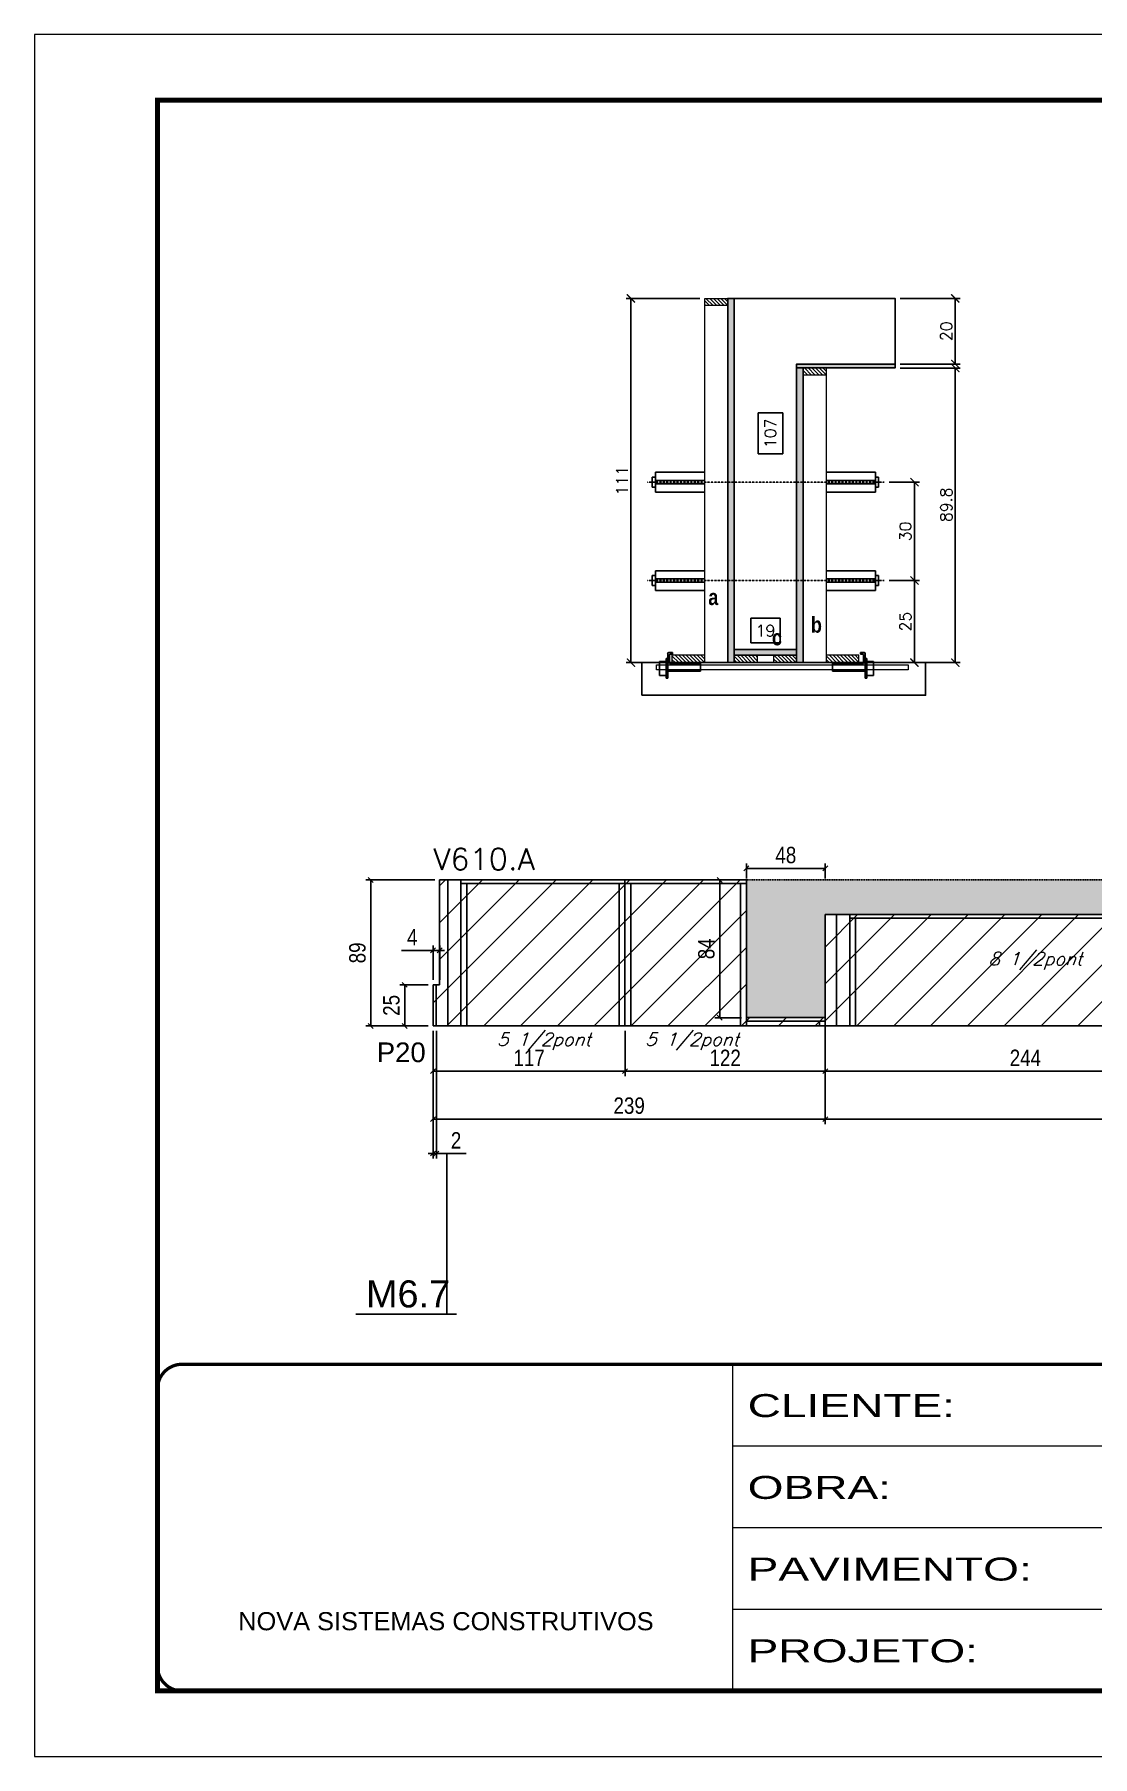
# Model space of a CAD drawing. Extents: x -20960 to -5926, y -2106 to 21915.
# Drawn here: x -10608 to -9964, y 16271 to 17321 of the extents above; entities that cross this region are included whole.
import ezdxf

# ---------------------------------------------------------------- set-up
doc = ezdxf.new("R2010")
doc.units = 0
for name, pattern in [('CONTINUO', [0]), ('DASHED', [0.75, 0.5, -0.25]), ('HIDDEN', [0.375, 0.25, -0.125])]:
    doc.linetypes.add(name, pattern=pattern)
for name, color, linetype in [('5', 5, 'Continuous'), ('barrote', 251, 'Continuous'), ('COTA', 241, 'Continuous'), ('Cota Seção (2x)', 4, 'Continuous'), ('detalhes', 4, 'Continuous'), ('NOMENCLATURA', 7, 'Continuous'), ('Painéis', 200, 'Continuous'), ('presilha', 1, 'Continuous'), ('Reaproveitamento', 251, 'Continuous'), ('SARR_2.2x7', 40, 'Continuous'), ('SARR_3.5x7', 81, 'Continuous'), ('TENSOR', 3, 'Continuous'), ('texto', 7, 'Continuous')]:
    doc.layers.add(name, color=color, linetype=linetype)
for name, color, linetype, lineweight in [('CONCRETO', 251, 'Continuous', 25), ('Folhas', 255, 'Continuous', 9), ('Hachura', 251, 'Continuous', 9), ('Madeira', 126, 'Continuous', 18), ('SARRAFO DE PRESSAO', 251, 'DASHED', 9), ('SCO-___-LAJ', 2, 'Continuous', 0), ('Texto Seção', 7, 'Continuous', 15)]:
    doc.layers.add(name, color=color, linetype=linetype, lineweight=lineweight)
doc.styles.add('ARIAL', font='arial.ttf')
doc.styles.add('COTA TECNICA', font='techl___.ttf', dxfattribs={"height": 10})
doc.styles.add('REGUA-120', font='ROMANS.shx', dxfattribs={"height": 15})
doc.styles.add('Romans', font='romans.shx')
doc.styles.get("Standard").update_dxf_attribs({"font": 'arial.ttf'})
doc.styles.add('TECNICA', font='techb___.ttf', dxfattribs={"height": 10})
doc.styles.add('Tecnologia', font='')
doc.styles.get('Tecnologia').set_extended_font_data('Forgotten Futurist')
doc.dimstyles.new('Cota Seção (2x)', dxfattribs={"dimtxt": 7, "dimasz": 5, "dimexe": 3, "dimexo": 3, "dimgap": 2, "dimtad": 3, "dimdec": 1, "dimlfac": 0.5, "dimzin": 12, "dimdsep": 46, "dimtxsty": 'Romans', "dimblk": 'ARCHTICK', "dimcen": 0, "dimclrd": 4, "dimclre": 4, "dimclrt": 1, "dimadec": 1, "dimazin": 3, "dimtfac": 1, "dimtdec": 1, "dimtmove": 0, "dimatfit": 3, "dimldrblk": 'OBLIQUE', "dimfxl": 1, "dimtolj": 1, "dimtzin": 12, "dimarcsym": 0})
doc.dimstyles.new('Cota Seção interna', dxfattribs={"dimtxt": 7, "dimasz": 6, "dimexe": 0.18, "dimexo": 2, "dimgap": -4, "dimtad": 3, "dimdec": 1, "dimlfac": 0.5, "dimzin": 12, "dimdsep": 46, "dimtxsty": 'Romans', "dimblk": 'ARCHTICK', "dimcen": 0.09, "dimse1": 1, "dimse2": 1, "dimsd1": 1, "dimsd2": 1, "dimclrd": 180, "dimclre": 5, "dimclrt": 1, "dimadec": 0, "dimazin": 3, "dimtfac": 1, "dimtdec": 1, "dimtofl": 0, "dimtmove": 0, "dimatfit": 3, "dimldrblk": 'ARCHTICK', "dimfxl": 1, "dimtolj": 1, "dimtzin": 0, "dimarcsym": 0})
doc.dimstyles.new('PAINEL', dxfattribs={"dimtxt": 10, "dimasz": 3, "dimexe": 3, "dimexo": 3, "dimgap": 3, "dimtad": 1, "dimdec": 1, "dimzin": 12, "dimdsep": 46, "dimtxsty": 'COTA TECNICA', "dimblk1": 'OBLIQUE', "dimblk2": 'OBLIQUE', "dimsah": 1, "dimcen": 0.9, "dimclrd": 4, "dimclre": 4, "dimclrt": 240, "dimadec": 1, "dimazin": 3, "dimtfac": 1, "dimtdec": 1, "dimtmove": 0, "dimatfit": 3, "dimfxl": 1, "dimtolj": 1, "dimtzin": 12, "dimarcsym": 0})

# ---------------------------------------------------------------- blocks, each defined once
blk = doc.blocks.new('9999999999')
at = {"color": 30, "linetype": 'CONTINUO'}
for p, q in [((98564.6, 34230.2), (98564.6, 34429.4)), ((98564.6, 34379.6), (99584, 34379.6)), ((98564.6, 34329.8), (99488, 34329.8)), ((98564.6, 34280), (99488, 34280))]:
    blk.add_line(p, q, dxfattribs=at)
at = {"color": 30, "linetype": 'CONTINUO', "const_width": 2}
blk.add_lwpolyline([(99584, 34230.2), (99584, 34414.4, 0.414214), (99569, 34429.4), (98229, 34429.4, 0.414214), (98214, 34414.4), (98214, 34245.2, 0.414214), (98229, 34230.2), (99584, 34230.2)], format="xyb", dxfattribs=at)
at = {"layer": 'Folhas'}
blk.add_lwpolyline([(98139, 34190.2), (99624, 34190.2), (99624, 35240.2), (98139, 35240.2)], close=True, dxfattribs=at)
at = {"layer": 'Folhas', "color": 30, "const_width": 3}
blk.add_lwpolyline([(98214, 34230.2), (99584, 34230.2), (99584, 35200.2), (98214, 35200.2)], close=True, dxfattribs=at)
at = {"color": 7, "linetype": 'Continuous', "ltscale": 5, "style": 'ARIAL'}
blk.add_text('NOVA SISTEMAS CONSTRUTIVOS', height=11.059, dxfattribs=at).set_placement((98263.2, 34267.2))
at = {"layer": 'Folhas', "color": 7, "style": 'Tecnologia', "width": 1.5}
for s, p in [('CLIENTE:', (98573.7, 34397.2)), ('OBRA:', (98573.7, 34347.3)), ('PAVIMENTO:', (98573.7, 34297.5)), ('PROJETO:', (98573.7, 34247.7))]:
    blk.add_text(s, height=14, dxfattribs=at).set_placement(p)
blk = doc.blocks.new('_ArchTick')
at = {"color": 0, "linetype": 'ByBlock', "const_width": 0.15}
blk.add_lwpolyline([(-0.5, -0.5), (0.5, 0.5)], dxfattribs=at)
blk = doc.blocks.new('*D442')
at = {"layer": 'COTA', "color": 4, "lineweight": -2, "transparency": 16777216}
for p, q in [((-10080.9, 17117.7), (-10044.2, 17117.7)), ((-10047.2, 16938.1), (-10047.2, 17117.7)), ((-10098.5, 16938.1), (-10044.2, 16938.1))]:
    blk.add_line(p, q, dxfattribs=at)
at = {"layer": 'Defpoints', "color": 0, "transparency": 16777216}
for p in [(-10083.9, 17117.7), (-10047.2, 17117.7), (-10101.5, 16938.1)]:
    blk.add_point(p, dxfattribs=at)
at = {"layer": 'COTA', "color": 4, "lineweight": -2, "transparency": 16777216, "xscale": 5, "yscale": 5, "zscale": 5}
for p, rotation in [((-10047.2, 17117.7), 90), ((-10047.2, 16938.1), 270)]:
    blk.add_blockref('_ArchTick', p, dxfattribs=dict(at, rotation=rotation))
at = {"layer": 'COTA', "color": 1, "transparency": 16777216, "insert": (-10052.7, 17034.3), "char_height": 7, "attachment_point": 5, "rotation": 90, "style": 'Romans'}
blk.add_mtext('\\A1;89.8', dxfattribs=at)
blk = doc.blocks.new('_Oblique')
at = {"color": 0, "linetype": 'ByBlock', "lineweight": -2}
blk.add_line((-0.5, -0.5), (0.5, 0.5), dxfattribs=at)
blk = doc.blocks.new('*D443')
at = {"layer": 'COTA', "color": 4, "lineweight": -2, "transparency": 16777216}
for p, q in [((-10080.9, 17160.1), (-10044.2, 17160.1)), ((-10047.2, 17120.1), (-10047.2, 17160.1)), ((-10080.9, 17120.1), (-10044.2, 17120.1))]:
    blk.add_line(p, q, dxfattribs=at)
at = {"layer": 'Defpoints', "color": 0, "transparency": 16777216}
for p in [(-10083.9, 17160.1), (-10047.2, 17160.1), (-10083.9, 17120.1)]:
    blk.add_point(p, dxfattribs=at)
at = {"layer": 'COTA', "color": 4, "lineweight": -2, "transparency": 16777216, "xscale": 5, "yscale": 5, "zscale": 5}
for p, rotation in [((-10047.2, 17160.1), 90), ((-10047.2, 17120.1), 270)]:
    blk.add_blockref('_ArchTick', p, dxfattribs=dict(at, rotation=rotation))
at = {"layer": 'COTA', "color": 1, "transparency": 16777216, "insert": (-10052.7, 17140.1), "char_height": 7, "attachment_point": 5, "rotation": 90, "style": 'Romans'}
blk.add_mtext('\\A1;20', dxfattribs=at)
blk = doc.blocks.new('*D444')
at = {"layer": 'Cota Seção (2x)', "color": 180, "lineweight": -2, "transparency": 16777216}
for p, q in [((-10152.4, 17090.4), (-10167.4, 17090.4)), ((-10167.4, 17090.4), (-10167.4, 17065.4)), ((-10152.4, 17065.4), (-10152.4, 17090.4)), ((-10167.4, 17065.4), (-10152.4, 17065.4))]:
    blk.add_line(p, q, dxfattribs=at)
at = {"layer": 'Defpoints', "color": 0, "transparency": 16777216}
for p in [(-10148.4, 17160.1), (-10143.9, 17160.1), (-10143.9, 16946.1)]:
    blk.add_point(p, dxfattribs=at)
at = {"layer": 'Cota Seção (2x)', "color": 1, "transparency": 16777216, "insert": (-10159.9, 17077.9), "char_height": 7, "attachment_point": 5, "rotation": 90, "style": 'Romans'}
blk.add_mtext('\\A1;107', dxfattribs=at)
blk = doc.blocks.new('PRESILHA METÁLICA 1')
at = {"layer": 'presilha'}
for p, q in [((7.5, 10.6), (7.5, 19.9)), ((12, 21), (8.6, 21)), ((9, 11.6), (9, 18.9)), ((12, 19.5), (9.6, 19.5)), ((12, 21), (12, 19.5)), ((0, 13), (6, 13)), ((0, 13), (0, 0)), ((6, 0), (0, 0)), ((6, 15.5), (7.5, 15.5)), ((6, -2.5), (6, 15.5)), ((6, 13), (6, 0)), ((7.5, 15.5), (7.5, -2.5)), ((37.5, 4.1), (7.5, 4.1)), ((37.5, 11), (9.6, 11)), ((37.5, 11), (37.5, 4.1)), ((7.5, -2.5), (6, -2.5))]:
    blk.add_line(p, q, dxfattribs=at)
for centre, radius, start, end in [((8.6, 19.9), 1.14, 90, 180), ((9.6, 18.9), 0.57, 90, 180), ((9.6, 11.6), 0.57, 180, 270)]:
    blk.add_arc(centre, radius, start, end, dxfattribs=at)
blk = doc.blocks.new('*D445')
at = {"layer": 'Cota Seção (2x)', "color": 180, "lineweight": -2, "transparency": 16777216}
for p, q in [((-10153.9, 16965.1), (-10171.9, 16965.1)), ((-10171.9, 16965.1), (-10171.9, 16950.1)), ((-10153.9, 16950.1), (-10153.9, 16965.1)), ((-10171.9, 16950.1), (-10153.9, 16950.1))]:
    blk.add_line(p, q, dxfattribs=at)
at = {"layer": 'Defpoints', "color": 0, "transparency": 16777216}
for p in [(-10181.9, 16938.1), (-10143.9, 16946.1), (-10143.9, 16938.1)]:
    blk.add_point(p, dxfattribs=at)
at = {"layer": 'Cota Seção (2x)', "color": 1, "transparency": 16777216, "insert": (-10162.9, 16957.6), "char_height": 7, "attachment_point": 5, "style": 'Romans'}
blk.add_mtext('\\A1;19', dxfattribs=at)
blk = doc.blocks.new('*D512')
at = {"layer": 'COTA', "color": 4, "lineweight": -2, "transparency": 16777216}
for p, q in [((-10202.9, 17160.1), (-10247.9, 17160.1)), ((-10244.9, 17160.1), (-10244.9, 16938.1)), ((-10202.9, 16938.1), (-10247.9, 16938.1))]:
    blk.add_line(p, q, dxfattribs=at)
at = {"layer": 'Defpoints', "color": 0, "transparency": 16777216}
for p in [(-10199.9, 17160.1), (-10244.9, 16938.1), (-10199.9, 16938.1)]:
    blk.add_point(p, dxfattribs=at)
at = {"layer": 'COTA', "color": 4, "lineweight": -2, "transparency": 16777216, "xscale": 5, "yscale": 5, "zscale": 5}
for p, rotation in [((-10244.9, 17160.1), 90), ((-10244.9, 16938.1), 270)]:
    blk.add_blockref('_ArchTick', p, dxfattribs=dict(at, rotation=rotation))
at = {"layer": 'COTA', "color": 1, "transparency": 16777216, "insert": (-10250.4, 17049.1), "char_height": 7, "attachment_point": 5, "rotation": 90, "style": 'Romans'}
blk.add_mtext('\\A1;111', dxfattribs=at)
blk = doc.blocks.new('*D513')
at = {"layer": 'COTA', "color": 4, "lineweight": -2, "transparency": 16777216}
for p, q in [((-10087.6, 16988.1), (-10069.1, 16988.1)), ((-10072.1, 16988.1), (-10072.1, 16938.1)), ((-10087.6, 16938.1), (-10069.1, 16938.1))]:
    blk.add_line(p, q, dxfattribs=at)
at = {"layer": 'Defpoints', "color": 0, "transparency": 16777216}
for p in [(-10090.6, 16988.1), (-10090.6, 16938.1), (-10072.1, 16938.1)]:
    blk.add_point(p, dxfattribs=at)
at = {"layer": 'COTA', "color": 4, "lineweight": -2, "transparency": 16777216, "xscale": 5, "yscale": 5, "zscale": 5}
for p, rotation in [((-10072.1, 16988.1), 90), ((-10072.1, 16938.1), 270)]:
    blk.add_blockref('_ArchTick', p, dxfattribs=dict(at, rotation=rotation))
at = {"layer": 'COTA', "color": 1, "transparency": 16777216, "insert": (-10077.6, 16963.1), "char_height": 7, "attachment_point": 5, "rotation": 90, "style": 'Romans'}
blk.add_mtext('\\A1;25', dxfattribs=at)
blk = doc.blocks.new('*D514')
at = {"layer": 'COTA', "color": 4, "lineweight": -2, "transparency": 16777216}
for p, q in [((-10087.6, 17048.1), (-10069.1, 17048.1)), ((-10072.1, 17048.1), (-10072.1, 16988.1)), ((-10087.6, 16988.1), (-10069.1, 16988.1))]:
    blk.add_line(p, q, dxfattribs=at)
at = {"layer": 'Defpoints', "color": 0, "transparency": 16777216}
for p in [(-10090.6, 17048.1), (-10090.6, 16988.1), (-10072.1, 16988.1)]:
    blk.add_point(p, dxfattribs=at)
at = {"layer": 'COTA', "color": 4, "lineweight": -2, "transparency": 16777216, "xscale": 5, "yscale": 5, "zscale": 5}
for p, rotation in [((-10072.1, 17048.1), 90), ((-10072.1, 16988.1), 270)]:
    blk.add_blockref('_ArchTick', p, dxfattribs=dict(at, rotation=rotation))
at = {"layer": 'COTA', "color": 1, "transparency": 16777216, "insert": (-10077.6, 17018.1), "char_height": 7, "attachment_point": 5, "rotation": 90, "style": 'Romans'}
blk.add_mtext('\\A1;30', dxfattribs=at)
blk = doc.blocks.new('*D448')
at = {"layer": 'COTA', "color": 4, "linetype": 'ByBlock', "lineweight": -2, "transparency": 16777216}
for p, q in [((-10126.5, 16716.3), (-10126.5, 16686)), ((-9882.5, 16716.3), (-9882.5, 16686)), ((-10126.5, 16689), (-9882.5, 16689))]:
    blk.add_line(p, q, dxfattribs=at)
at = {"layer": 'Defpoints', "color": 0, "linetype": 'ByBlock', "transparency": 16777216}
for p in [(-10126.5, 16719.3), (-9882.5, 16719.3), (-9882.5, 16689)]:
    blk.add_point(p, dxfattribs=at)
at = {"layer": 'COTA', "color": 4, "linetype": 'ByBlock', "lineweight": -2, "transparency": 16777216, "xscale": 3, "yscale": 3, "zscale": 3, "rotation": 180}
blk.add_blockref('_Oblique', (-10126.5, 16689), dxfattribs=at)
at = {"layer": 'COTA', "color": 4, "linetype": 'ByBlock', "lineweight": -2, "transparency": 16777216, "xscale": 3, "yscale": 3, "zscale": 3}
blk.add_blockref('_Oblique', (-9882.5, 16689), dxfattribs=at)
at = {"layer": 'COTA', "color": 240, "linetype": 'ByBlock', "transparency": 16777216, "insert": (-10004.5, 16697.1), "char_height": 10, "attachment_point": 5, "style": 'COTA TECNICA'}
blk.add_mtext('\\A1;244', dxfattribs=at)
blk = doc.blocks.new('*D450')
at = {"layer": 'COTA', "color": 4, "linetype": 'ByBlock', "lineweight": -2, "transparency": 16777216}
for p, q in [((-10126.5, 16716.3), (-10126.5, 16656.7)), ((-9410, 16716.3), (-9410, 16656.7)), ((-10126.5, 16659.7), (-9410, 16659.7))]:
    blk.add_line(p, q, dxfattribs=at)
at = {"layer": 'Defpoints', "color": 0, "linetype": 'ByBlock', "transparency": 16777216}
for p in [(-10126.5, 16719.3), (-9410, 16719.3), (-9410, 16659.7)]:
    blk.add_point(p, dxfattribs=at)
at = {"layer": 'COTA', "color": 4, "linetype": 'ByBlock', "lineweight": -2, "transparency": 16777216, "xscale": 3, "yscale": 3, "zscale": 3, "rotation": 180}
blk.add_blockref('_Oblique', (-10126.5, 16659.7), dxfattribs=at)
at = {"layer": 'COTA', "color": 4, "linetype": 'ByBlock', "lineweight": -2, "transparency": 16777216, "xscale": 3, "yscale": 3, "zscale": 3}
blk.add_blockref('_Oblique', (-9410, 16659.7), dxfattribs=at)
at = {"layer": 'COTA', "color": 240, "linetype": 'ByBlock', "transparency": 16777216, "insert": (-9768.3, 16667.8), "char_height": 10, "attachment_point": 5, "style": 'COTA TECNICA'}
blk.add_mtext('\\A1;716.5', dxfattribs=at)
blk = doc.blocks.new('*D521')
at = {"layer": 'COTA', "color": 4, "linetype": 'ByBlock', "lineweight": -2, "transparency": 16777216}
for p, q in [((-10365.5, 16713.6), (-10365.5, 16686)), ((-10248.5, 16713.6), (-10248.5, 16686)), ((-10365.5, 16689), (-10248.5, 16689))]:
    blk.add_line(p, q, dxfattribs=at)
at = {"layer": 'Defpoints', "color": 0, "linetype": 'ByBlock', "transparency": 16777216}
for p in [(-10365.5, 16716.6), (-10248.5, 16716.6), (-10248.5, 16689)]:
    blk.add_point(p, dxfattribs=at)
at = {"layer": 'COTA', "color": 4, "linetype": 'ByBlock', "lineweight": -2, "transparency": 16777216, "xscale": 3, "yscale": 3, "zscale": 3, "rotation": 180}
blk.add_blockref('_Oblique', (-10365.5, 16689), dxfattribs=at)
at = {"layer": 'COTA', "color": 4, "linetype": 'ByBlock', "lineweight": -2, "transparency": 16777216, "xscale": 3, "yscale": 3, "zscale": 3}
blk.add_blockref('_Oblique', (-10248.5, 16689), dxfattribs=at)
at = {"layer": 'COTA', "color": 240, "linetype": 'ByBlock', "transparency": 16777216, "insert": (-10307, 16697.1), "char_height": 10, "attachment_point": 5, "style": 'COTA TECNICA'}
blk.add_mtext('\\A1;117', dxfattribs=at)
blk = doc.blocks.new('*D522')
at = {"layer": 'COTA', "color": 4, "lineweight": -2, "ltscale": 25, "transparency": 16777216}
for p, q in [((-10364.5, 16805.6), (-10406.5, 16805.6)), ((-10403.5, 16805.6), (-10403.5, 16716.6)), ((-10368.5, 16716.6), (-10406.5, 16716.6))]:
    blk.add_line(p, q, dxfattribs=at)
at = {"layer": 'Defpoints', "color": 0, "ltscale": 25, "transparency": 16777216}
for p in [(-10361.5, 16805.6), (-10403.5, 16716.6), (-10365.5, 16716.6)]:
    blk.add_point(p, dxfattribs=at)
at = {"layer": 'COTA', "color": 4, "lineweight": -2, "ltscale": 25, "transparency": 16777216, "xscale": 3, "yscale": 3, "zscale": 3}
for p, rotation in [((-10403.5, 16805.6), 90), ((-10403.5, 16716.6), 270)]:
    blk.add_blockref('_Oblique', p, dxfattribs=dict(at, rotation=rotation))
at = {"layer": 'COTA', "color": 240, "ltscale": 25, "transparency": 16777216, "insert": (-10411.6, 16761.1), "char_height": 10, "attachment_point": 5, "rotation": 90, "style": 'COTA TECNICA'}
blk.add_mtext('\\A1;89', dxfattribs=at)
blk = doc.blocks.new('*D523')
at = {"layer": 'COTA', "color": 4, "lineweight": -2, "ltscale": 25, "transparency": 16777216}
for p, q in [((-10248.5, 16713.6), (-10248.5, 16686)), ((-10126.5, 16713.6), (-10126.5, 16686)), ((-10248.5, 16689), (-10126.5, 16689))]:
    blk.add_line(p, q, dxfattribs=at)
at = {"layer": 'Defpoints', "color": 0, "ltscale": 25, "transparency": 16777216}
for p in [(-10248.5, 16716.6), (-10126.5, 16716.6), (-10126.5, 16689)]:
    blk.add_point(p, dxfattribs=at)
at = {"layer": 'COTA', "color": 4, "lineweight": -2, "ltscale": 25, "transparency": 16777216, "xscale": 3, "yscale": 3, "zscale": 3, "rotation": 180}
blk.add_blockref('_Oblique', (-10248.5, 16689), dxfattribs=at)
at = {"layer": 'COTA', "color": 4, "lineweight": -2, "ltscale": 25, "transparency": 16777216, "xscale": 3, "yscale": 3, "zscale": 3}
blk.add_blockref('_Oblique', (-10126.5, 16689), dxfattribs=at)
at = {"layer": 'COTA', "color": 240, "ltscale": 25, "transparency": 16777216, "insert": (-10187.5, 16697.1), "char_height": 10, "attachment_point": 5, "style": 'COTA TECNICA'}
blk.add_mtext('\\A1;122', dxfattribs=at)
blk = doc.blocks.new('*D452')
at = {"layer": 'COTA', "color": 4, "lineweight": -2, "ltscale": 25, "transparency": 16777216}
for p, q in [((-10365.5, 16713.6), (-10365.5, 16656.7)), ((-10126.5, 16713.6), (-10126.5, 16656.7)), ((-10365.5, 16659.7), (-10126.5, 16659.7))]:
    blk.add_line(p, q, dxfattribs=at)
at = {"layer": 'Defpoints', "color": 0, "ltscale": 25, "transparency": 16777216}
for p in [(-10365.5, 16716.6), (-10126.5, 16716.6), (-10126.5, 16659.7)]:
    blk.add_point(p, dxfattribs=at)
at = {"layer": 'COTA', "color": 4, "lineweight": -2, "ltscale": 25, "transparency": 16777216, "xscale": 3, "yscale": 3, "zscale": 3, "rotation": 180}
blk.add_blockref('_Oblique', (-10365.5, 16659.7), dxfattribs=at)
at = {"layer": 'COTA', "color": 4, "lineweight": -2, "ltscale": 25, "transparency": 16777216, "xscale": 3, "yscale": 3, "zscale": 3}
blk.add_blockref('_Oblique', (-10126.5, 16659.7), dxfattribs=at)
at = {"layer": 'COTA', "color": 240, "ltscale": 25, "transparency": 16777216, "insert": (-10246, 16667.9), "char_height": 10, "attachment_point": 5, "style": 'COTA TECNICA'}
blk.add_mtext('\\A1;239', dxfattribs=at)
blk = doc.blocks.new('*D524')
at = {"layer": 'COTA', "color": 4, "lineweight": -2, "ltscale": 25, "transparency": 16777216}
for p, q in [((-10368.5, 16741.6), (-10385.8, 16741.6)), ((-10382.8, 16716.6), (-10382.8, 16741.6)), ((-10368.5, 16716.6), (-10385.8, 16716.6))]:
    blk.add_line(p, q, dxfattribs=at)
at = {"layer": 'Defpoints', "color": 0, "ltscale": 25, "transparency": 16777216}
for p in [(-10382.8, 16741.6), (-10365.5, 16741.6), (-10365.5, 16716.6)]:
    blk.add_point(p, dxfattribs=at)
at = {"layer": 'COTA', "color": 4, "lineweight": -2, "ltscale": 25, "transparency": 16777216, "xscale": 3, "yscale": 3, "zscale": 3}
for p, rotation in [((-10382.8, 16741.6), 90), ((-10382.8, 16716.6), 270)]:
    blk.add_blockref('_Oblique', p, dxfattribs=dict(at, rotation=rotation))
at = {"layer": 'COTA', "color": 240, "ltscale": 25, "transparency": 16777216, "insert": (-10390.9, 16729.1), "char_height": 10, "attachment_point": 5, "rotation": 90, "style": 'COTA TECNICA'}
blk.add_mtext('\\A1;25', dxfattribs=at)
blk = doc.blocks.new('*D525')
at = {"layer": 'COTA', "color": 4, "lineweight": -2, "ltscale": 25, "transparency": 16777216}
for p, q in [((-10365.5, 16762.6), (-10384.8, 16762.6)), ((-10365.5, 16744.6), (-10365.5, 16765.6)), ((-10361.5, 16762.6), (-10365.5, 16762.6)), ((-10361.5, 16744.6), (-10361.5, 16765.6)), ((-10361.5, 16762.6), (-10358.5, 16762.6))]:
    blk.add_line(p, q, dxfattribs=at)
at = {"layer": 'Defpoints', "color": 0, "ltscale": 25, "transparency": 16777216}
for p in [(-10365.5, 16762.6), (-10365.5, 16741.6), (-10361.5, 16741.6)]:
    blk.add_point(p, dxfattribs=at)
at = {"layer": 'COTA', "color": 4, "lineweight": -2, "ltscale": 25, "transparency": 16777216, "xscale": 3, "yscale": 3, "zscale": 3}
blk.add_blockref('_Oblique', (-10365.5, 16762.6), dxfattribs=at)
at = {"layer": 'COTA', "color": 4, "lineweight": -2, "ltscale": 25, "transparency": 16777216, "xscale": 3, "yscale": 3, "zscale": 3, "rotation": 180}
blk.add_blockref('_Oblique', (-10361.5, 16762.6), dxfattribs=at)
at = {"layer": 'COTA', "color": 240, "ltscale": 25, "transparency": 16777216, "insert": (-10378.2, 16770.7), "char_height": 10, "attachment_point": 5, "style": 'COTA TECNICA'}
blk.add_mtext('\\A1;4', dxfattribs=at)
blk = doc.blocks.new('*D526')
at = {"layer": 'COTA', "color": 4, "lineweight": -2, "ltscale": 25, "transparency": 16777216}
for p, q in [((-10365.5, 16713.6), (-10365.5, 16635.8)), ((-10363.5, 16713.6), (-10363.5, 16635.8)), ((-10365.5, 16638.8), (-10368.5, 16638.8)), ((-10365.5, 16638.8), (-10363.5, 16638.8)), ((-10363.5, 16638.8), (-10345.4, 16638.8))]:
    blk.add_line(p, q, dxfattribs=at)
at = {"layer": 'Defpoints', "color": 0, "ltscale": 25, "transparency": 16777216}
for p in [(-10365.5, 16716.6), (-10363.5, 16716.6), (-10363.5, 16638.8)]:
    blk.add_point(p, dxfattribs=at)
at = {"layer": 'COTA', "color": 4, "lineweight": -2, "ltscale": 25, "transparency": 16777216, "xscale": 3, "yscale": 3, "zscale": 3}
blk.add_blockref('_Oblique', (-10365.5, 16638.8), dxfattribs=at)
at = {"layer": 'COTA', "color": 4, "lineweight": -2, "ltscale": 25, "transparency": 16777216, "xscale": 3, "yscale": 3, "zscale": 3, "rotation": 180}
blk.add_blockref('_Oblique', (-10363.5, 16638.8), dxfattribs=at)
at = {"layer": 'COTA', "color": 240, "ltscale": 25, "transparency": 16777216, "insert": (-10351.5, 16646.8), "char_height": 10, "attachment_point": 5, "style": 'COTA TECNICA'}
blk.add_mtext('\\A1;2', dxfattribs=at)
blk = doc.blocks.new('*D529')
at = {"layer": 'COTA', "color": 4, "lineweight": -2, "ltscale": 25, "transparency": 16777216}
for p, q in [((-10177.5, 16805.6), (-10193.8, 16805.6)), ((-10190.8, 16721.6), (-10190.8, 16805.6)), ((-10177.5, 16721.6), (-10193.8, 16721.6))]:
    blk.add_line(p, q, dxfattribs=at)
at = {"layer": 'Defpoints', "color": 0, "ltscale": 25, "transparency": 16777216}
for p in [(-10190.8, 16805.6), (-10174.5, 16805.6), (-10174.5, 16721.6)]:
    blk.add_point(p, dxfattribs=at)
at = {"layer": 'COTA', "color": 4, "lineweight": -2, "ltscale": 25, "transparency": 16777216, "xscale": 3, "yscale": 3, "zscale": 3}
for p, rotation in [((-10190.8, 16805.6), 90), ((-10190.8, 16721.6), 270)]:
    blk.add_blockref('_Oblique', p, dxfattribs=dict(at, rotation=rotation))
at = {"layer": 'COTA', "color": 240, "ltscale": 25, "transparency": 16777216, "insert": (-10198.9, 16763.6), "char_height": 10, "attachment_point": 5, "rotation": 90, "style": 'COTA TECNICA'}
blk.add_mtext('\\A1;84', dxfattribs=at)
blk = doc.blocks.new('*D530')
at = {"layer": 'COTA', "color": 4, "lineweight": -2, "ltscale": 25, "transparency": 16777216}
for p, q in [((-10174.5, 16806.4), (-10174.5, 16815.6)), ((-10174.5, 16812.6), (-10126.5, 16812.6)), ((-10126.5, 16806.4), (-10126.5, 16815.6))]:
    blk.add_line(p, q, dxfattribs=at)
at = {"layer": 'Defpoints', "color": 0, "ltscale": 25, "transparency": 16777216}
for p in [(-10126.5, 16812.6), (-10174.5, 16803.4), (-10126.5, 16803.4)]:
    blk.add_point(p, dxfattribs=at)
at = {"layer": 'COTA', "color": 4, "lineweight": -2, "ltscale": 25, "transparency": 16777216, "xscale": 3, "yscale": 3, "zscale": 3, "rotation": 180}
blk.add_blockref('_Oblique', (-10174.5, 16812.6), dxfattribs=at)
at = {"layer": 'COTA', "color": 4, "lineweight": -2, "ltscale": 25, "transparency": 16777216, "xscale": 3, "yscale": 3, "zscale": 3}
blk.add_blockref('_Oblique', (-10126.5, 16812.6), dxfattribs=at)
at = {"layer": 'COTA', "color": 240, "ltscale": 25, "transparency": 16777216, "insert": (-10150.5, 16820.7), "char_height": 10, "attachment_point": 5, "style": 'COTA TECNICA'}
blk.add_mtext('\\A1;48', dxfattribs=at)

msp = doc.modelspace()

# ---------------------------------------------------------------- hatches: boundary and pattern name
at = {"layer": 'COTA', "linetype": 'ByBlock'}
h = msp.add_hatch(dxfattribs=at)
h.set_pattern_fill('AR-CONC', color=256, scale=0.03)
h.set_pattern_definition([(50, (-149303.7897, -16016.1105), (5.46554007, -0.47817257), [0.5715, -6.2865]), (355, (-149303.7897, -16016.1105), (-1.05730264, 5.73170536), [0.4572, -5.02921753]), (100.4514447, (-149303.334, -16016.1504), (4.40823741, 5.25353256), [0.48570026, -5.34270734]), (46.1842, (-149303.79, -16014.5865), (8.13237123, -1.26126984), [0.85725, -9.42975]), (96.6355576, (-149303.112, -16014.692), (7.122124, 7.42278374), [0.7285507, -8.01406824]), (351.184151, (-149303.79, -16014.5865), (7.122124, 7.42278374), [0.685799, -7.54379196]), (21, (-149303.0277, -16014.9675), (4.54843174, -3.06795595), [0.5715, -6.2865]), (326, (-149303.0277, -16014.9675), (1.85406085, 5.52563898), [0.4572, -5.0292]), (71.451445, (-149302.6487, -16015.223), (6.40249258, 2.45768307), [0.48570026, -5.34269813]), (37.5, (-149303.7897, -16016.1105), (0.092658098, 2.536651166), [0, -4.96824, 0, -5.1054, 0, -5.04825]), (7.5, (-149303.7897, -16016.1105), (2.004589875, 3.005417245), [0, -2.91084, 0, -4.85394, 0, -1.92405]), (327.5, (-149305.489, -16016.1105), (4.067717855, -0.17186232), [0, -1.905, 0, -5.9436, 0, -7.8867]), (317.5, (-149306.251, -16016.1105), (4.44387544, 0.76279473), [0, -2.4765, 0, -3.94716, 0, -5.6007])])
h.paths.add_polyline_path([(-10174.54, 16721.62), (-10126.54, 16721.62), (-10126.54, 16784.42), (-9410.04, 16784.42), (-9410.04, 16805.62), (-10174.54, 16805.62)])
at = {"layer": 'Hachura'}
h = msp.add_hatch(dxfattribs=at)
h.set_pattern_fill('ANSI31', color=256, scale=0.5, angle=270, style=0)
h.set_pattern_definition([(315, (12705.8847, 8852.4946), (1.12253202, 1.12253202), [])])
h.paths.add_polyline_path([(-10199.94, 17155.74), (-10199.94, 17160.14), (-10185.94, 17160.14), (-10185.94, 17155.74)])
h = msp.add_hatch(color=256, dxfattribs=at)
h.dxf.hatch_style = 1
h.paths.add_polyline_path([(-10181.94, 17160.14), (-10185.94, 17160.14), (-10185.94, 16938.14), (-10181.94, 16938.14)])
h = msp.add_hatch(color=256, dxfattribs=at)
h.dxf.hatch_style = 1
h.paths.add_polyline_path([(-10143.94, 17117.74), (-10143.94, 17120.14), (-10083.94, 17120.14), (-10083.94, 17117.74)])
h = msp.add_hatch(color=256, dxfattribs=at)
h.dxf.hatch_style = 1
h.paths.add_polyline_path([(-10139.94, 17117.74), (-10143.94, 17117.74), (-10143.94, 16938.14), (-10139.94, 16938.14)])
h = msp.add_hatch(dxfattribs=at)
h.set_pattern_fill('ANSI31', color=256, scale=0.5, angle=270, style=0)
h.set_pattern_definition([(315, (12765.8847, 8810.0946), (1.12253202, 1.12253202), [])])
h.paths.add_polyline_path([(-10139.94, 17113.34), (-10139.94, 17117.74), (-10125.94, 17117.74), (-10125.94, 17113.34)])
h = msp.add_hatch(dxfattribs=at)
h.set_pattern_fill('ANSI31', color=256, scale=0.5, angle=270, style=0)
h.set_pattern_definition([(315, (12671.8847, 8708.4946), (1.12253202, 1.12253202), [])])
h.paths.add_polyline_path([(-10199.94, 16938.14), (-10199.94, 16942.54), (-10219.94, 16942.54), (-10219.94, 16938.14)])
h = msp.add_hatch(color=256, dxfattribs=at)
h.dxf.hatch_style = 1
h.paths.add_polyline_path([(-10181.93, 16942.54), (-10181.93, 16946.14), (-10143.94, 16946.14), (-10143.94, 16942.54)])
h = msp.add_hatch(dxfattribs=at)
h.set_pattern_fill('ANSI31', color=256, scale=0.5, angle=270, style=0)
h.set_pattern_definition([(315, (12774.6868, 8708.4946), (1.12253202, 1.12253202), [])])
h.paths.add_polyline_path([(-10181.93, 16938.14), (-10181.93, 16942.54), (-10167.93, 16942.54), (-10167.93, 16938.14)])
h = msp.add_hatch(dxfattribs=at)
h.set_pattern_fill('ANSI31', color=256, scale=0.5, angle=270, style=0)
h.set_pattern_definition([(315, (12774.6847, 8708.4946), (1.12253202, 1.12253202), [])])
h.paths.add_polyline_path([(-10143.94, 16938.14), (-10143.94, 16942.54), (-10157.94, 16942.54), (-10157.94, 16938.14)])
h = msp.add_hatch(dxfattribs=at)
h.set_pattern_fill('ANSI31', color=256, scale=0.5, angle=270, style=0)
h.set_pattern_definition([(315, (12765.8847, 8708.4946), (1.12253202, 1.12253202), [])])
h.paths.add_polyline_path([(-10105.94, 16938.14), (-10105.94, 16942.54), (-10125.94, 16942.54), (-10125.94, 16938.14)])
at = {"layer": 'Reaproveitamento', "ltscale": 25}
h = msp.add_hatch(dxfattribs=at)
h.set_pattern_fill('ANSI31', color=256, scale=5)
h.set_pattern_definition([(45, (-149303.79, -16016.11), (-11.2253202, 11.2253202), [])])
h.paths.add_polyline_path([(-10361.54, 16805.62), (-10361.54, 16741.62), (-10365.54, 16741.62), (-10365.54, 16716.62), (-10126.54, 16716.62), (-10126.54, 16721.62), (-10174.54, 16721.62), (-10174.54, 16805.62)])
h = msp.add_hatch(dxfattribs=at)
h.set_pattern_fill('ANSI31', color=256, scale=5)
h.set_pattern_definition([(45, (-149547.79, -16016.11), (-11.2253202, 11.2253202), [])])
h.paths.add_polyline_path([(-9410.04, 16716.62), (-9410.04, 16784.42), (-10126.54, 16784.42), (-10126.54, 16716.62)])

# ---------------------------------------------------------------- linework, layer by layer
at = {"ltscale": 3}
for p, q in [((-10229.94, 17054.11), (-10229.94, 17042.11)), ((-10229.94, 17054.11), (-10199.94, 17054.11)), ((-10095.94, 17054.11), (-10125.94, 17054.11)), ((-10095.94, 17054.11), (-10095.94, 17042.11)), ((-10231.94, 17051.11), (-10231.94, 17045.11)), ((-10229.94, 17051.11), (-10231.94, 17051.11)), ((-10229.94, 17045.11), (-10231.94, 17045.11)), ((-10199.94, 17049.11), (-10229.94, 17049.11)), ((-10199.94, 17047.11), (-10229.94, 17047.11)), ((-10229.94, 17042.11), (-10199.94, 17042.11)), ((-10125.94, 17049.11), (-10095.94, 17049.11)), ((-10125.94, 17047.11), (-10095.94, 17047.11)), ((-10095.94, 17042.11), (-10125.94, 17042.11)), ((-10093.94, 17051.11), (-10095.94, 17051.11)), ((-10095.94, 17045.11), (-10093.94, 17045.11)), ((-10093.94, 17051.11), (-10093.94, 17045.11)), ((-10231.94, 16991.11), (-10231.94, 16985.11)), ((-10229.94, 16991.11), (-10231.94, 16991.11)), ((-10229.94, 16994.11), (-10229.94, 16982.11)), ((-10229.94, 16994.11), (-10199.94, 16994.11)), ((-10199.94, 16989.11), (-10229.94, 16989.11)), ((-10095.94, 16994.11), (-10125.94, 16994.11)), ((-10125.94, 16989.11), (-10095.94, 16989.11)), ((-10095.94, 16994.11), (-10095.94, 16982.11)), ((-10093.94, 16991.11), (-10095.94, 16991.11)), ((-10093.94, 16991.11), (-10093.94, 16985.11)), ((-10229.94, 16985.11), (-10231.94, 16985.11)), ((-10199.94, 16987.11), (-10229.94, 16987.11)), ((-10229.94, 16982.11), (-10199.94, 16982.11)), ((-10125.94, 16987.11), (-10095.94, 16987.11)), ((-10095.94, 16982.11), (-10125.94, 16982.11)), ((-10095.94, 16985.11), (-10093.94, 16985.11))]:
    msp.add_line(p, q, dxfattribs=at)
at = {"layer": 'barrote'}
msp.add_lwpolyline([(-10238.3, 16918.14), (-10065.33, 16918.14), (-10065.33, 16938.14), (-10238.3, 16938.14)], close=True, dxfattribs=at)
at = {"layer": 'CONCRETO'}
msp.add_lwpolyline([(-10143.94, 17120.14), (-10083.94, 17120.14), (-10083.94, 17160.14), (-10143.94, 17160.14), (-10143.94, 17160.14), (-10181.94, 17160.14), (-10181.94, 16942.54), (-10181.93, 16942.54), (-10181.93, 16946.14), (-10143.94, 16946.14)], close=True, dxfattribs=at)
at = {"layer": 'COTA', "linetype": 'DASHED', "ltscale": 0.3}
msp.add_line((-10174.54, 16805.62), (-9410.04, 16805.62), dxfattribs=at)
at = {"layer": 'Madeira'}
for points in [[(-10199.94, 17155.74), (-10199.94, 17160.14), (-10185.94, 17160.14), (-10185.94, 17155.74)], [(-10199.94, 17160.14), (-10185.94, 17160.14), (-10185.94, 16938.14), (-10199.94, 16938.14)], [(-10139.94, 17113.34), (-10139.94, 17117.74), (-10125.94, 17117.74), (-10125.94, 17113.34)], [(-10139.94, 17117.74), (-10125.94, 17117.74), (-10125.94, 16938.14), (-10139.94, 16938.14)], [(-10199.94, 16938.14), (-10199.94, 16942.54), (-10219.94, 16942.54), (-10219.94, 16938.14)], [(-10181.93, 16938.14), (-10181.93, 16942.54), (-10167.93, 16942.54), (-10167.93, 16938.14)], [(-10143.94, 16938.14), (-10143.94, 16942.54), (-10157.94, 16942.54), (-10157.94, 16938.14)], [(-10105.94, 16938.14), (-10105.94, 16942.54), (-10125.94, 16942.54), (-10125.94, 16938.14)]]:
    msp.add_lwpolyline(points, close=True, dxfattribs=at)
at = {"layer": 'NOMENCLATURA', "linetype": 'Continuous'}
for p, q in [((-10357.19, 16638.91), (-10357.19, 16540.74)), ((-10412.7, 16540.74), (-10351.21, 16540.74))]:
    msp.add_line(p, q, dxfattribs=at)
at = {"layer": 'Painéis', "linetype": 'ByBlock'}
for p, q in [((-10361.54, 16805.62), (-10174.54, 16805.62)), ((-10361.54, 16805.62), (-10361.54, 16741.62)), ((-10248.54, 16805.62), (-10248.54, 16716.62)), ((-10174.54, 16805.62), (-10174.54, 16721.62)), ((-10126.54, 16784.42), (-9410.04, 16784.42)), ((-10126.54, 16784.42), (-10126.54, 16716.62)), ((-10365.54, 16741.62), (-10361.54, 16741.62)), ((-10365.54, 16741.62), (-10365.54, 16716.62)), ((-10363.54, 16741.62), (-10363.54, 16716.62)), ((-10365.54, 16716.62), (-9410.04, 16716.62)), ((-10174.54, 16721.62), (-10126.54, 16721.62)), ((-10126.54, 16721.62), (-10126.54, 16716.62))]:
    msp.add_line(p, q, dxfattribs=at)
at = {"layer": 'Painéis'}
for points in [[(-10181.94, 17160.14), (-10185.94, 17160.14), (-10185.94, 16938.14), (-10181.94, 16938.14)], [(-10143.94, 17117.74), (-10143.94, 17120.14), (-10083.94, 17120.14), (-10083.94, 17117.74)], [(-10139.94, 17117.74), (-10143.94, 17117.74), (-10143.94, 16938.14), (-10139.94, 16938.14)], [(-10181.93, 16942.54), (-10181.93, 16946.14), (-10143.94, 16946.14), (-10143.94, 16942.54)]]:
    msp.add_lwpolyline(points, close=True, dxfattribs=at)
at = {"layer": 'SARR_2.2x7', "linetype": 'Continuous', "ltscale": 50}
for p, q in [((-10356.54, 16805.62), (-10356.54, 16716.62)), ((-10348.54, 16803.42), (-10248.54, 16803.42)), ((-10248.54, 16803.42), (-10174.54, 16803.42)), ((-10119.54, 16784.42), (-10119.54, 16741.62)), ((-10111.54, 16782.22), (-9882.54, 16782.22)), ((-10119.54, 16741.62), (-10119.54, 16716.62)), ((-10174.54, 16719.42), (-10126.54, 16719.42))]:
    msp.add_line(p, q, dxfattribs=at)
at = {"layer": 'SARR_3.5x7'}
for p, q in [((-10348.54, 16805.62), (-10348.54, 16716.62)), ((-10345.04, 16803.42), (-10345.04, 16716.62)), ((-10252.04, 16803.42), (-10252.04, 16716.62)), ((-10245.04, 16803.42), (-10245.04, 16716.62)), ((-10178.04, 16803.42), (-10178.04, 16716.62)), ((-10174.54, 16805.62), (-10174.54, 16716.62)), ((-10111.54, 16784.42), (-10111.54, 16716.62)), ((-10108.04, 16782.22), (-10108.04, 16716.62)), ((-10130.04, 16719.42), (-10130.04, 16716.62))]:
    msp.add_line(p, q, dxfattribs=at)
at = {"layer": 'SCO-___-LAJ', "color": 1}
msp.add_lwpolyline([(-10229.3, 16936.8), (-10075.99, 16936.8), (-10075.99, 16933.61), (-10229.3, 16933.61)], close=True, dxfattribs=at)
at = {"layer": 'TENSOR', "linetype": 'HIDDEN', "ltscale": 0.5}
for p, q in [((-10234.94, 17048.11), (-10090.63, 17048.11)), ((-10234.94, 16988.11), (-10090.63, 16988.11))]:
    msp.add_line(p, q, dxfattribs=at)

# ---------------------------------------------------------------- block references
at = {"layer": 'presilha', "yscale": 0.6666666666666666, "zscale": 0.6666666666666666}
for p, xscale in [((-10227.51, 16930.17), 0.6666666666666666), ((-10097.07, 16930.17), -0.6666666666666666)]:
    msp.add_blockref('PRESILHA METÁLICA 1', p, dxfattribs=dict(at, xscale=xscale))
at = {"layer": 'SARRAFO DE PRESSAO', "color": 6, "linetype": 'ByBlock'}
msp.add_blockref('9999999999', (-108747.48, -17919.11), dxfattribs=at)

# ---------------------------------------------------------------- texts
at = {"layer": '5', "linetype": 'Continuous'}
msp.add_text('P20', height=12, rotation=0.00004, dxfattribs=at).set_placement((-10399.84, 16694.48))
at = {"layer": 'detalhes', "style": 'TECNICA'}
for s, p in [('a', (-10197.76, 16973.17)), ('b', (-10135.22, 16956.33)), ('c', (-10158.96, 16948.63))]:
    msp.add_text(s, height=9.6, dxfattribs=at).set_placement(p)
at = {"layer": 'NOMENCLATURA', "linetype": 'Continuous'}
msp.add_text('M6.7', height=16.5, dxfattribs=at).set_placement((-10406.4, 16544.94))
at = {"layer": 'texto', "color": 2, "char_height": 8, "attachment_point": 5, "style": 'Romans'}
for s, insert in [('{\\Q19;\\C256;8 1/2pont}', (-9998.43, 16756.2)), ('{\\Q19;\\C256;5 1/2pont}', (-10297.98, 16707.08)), ('{\\Q19;\\C256;5 1/2pont}', (-10207.68, 16707.08))]:
    msp.add_mtext(s, dxfattribs=dict(at, insert=insert))
at = {"layer": 'Texto Seção', "style": 'REGUA-120', "width": 1.05}
msp.add_text('V610.A', height=13, dxfattribs=at).set_placement((-10365.54, 16811.81))

# ---------------------------------------------------------------- dimensions: what is measured, and where the dimension line sits
at = {"layer": 'COTA'}
for base, p1, p2, picture, middle in [((-10244.91, 16938.14), (-10199.94, 17160.14), (-10199.94, 16938.14), '*D512', (-10250.41, 17049.14)), ((-10047.22, 17160.14), (-10083.94, 17120.14), (-10083.94, 17160.14), '*D443', (-10052.72, 17140.14)), ((-10072.08, 16988.14), (-10090.63, 17048.11), (-10090.63, 16988.14), '*D514', (-10077.58, 17018.12)), ((-10072.08, 16938.14), (-10090.63, 16988.11), (-10090.63, 16938.14), '*D513', (-10077.58, 16963.12))]:
    dim = msp.add_linear_dim(base=base, p1=p1, p2=p2, angle=90, dimstyle='Cota Seção (2x)', dxfattribs=at)
    dim.commit()
    dim.dimension.update_dxf_attribs({"geometry": picture, "text_midpoint": middle})
dim = msp.add_linear_dim(base=(-10047.22, 17117.74), p1=(-10101.54, 16938.14), p2=(-10083.94, 17117.74), angle=90, dimstyle='Cota Seção (2x)', dxfattribs=at)
dim.commit()
dim.dimension.update_dxf_attribs({"geometry": '*D442', "text_midpoint": (-10047.22, 17034.34), "dimtype": 160})
at = {"layer": 'COTA', "ltscale": 25}
for base, p1, p2, picture, middle in [((-10126.54, 16812.58), (-10174.54, 16803.42), (-10126.54, 16803.42), '*D530', (-10150.54, 16820.68)), ((-10363.54, 16638.78), (-10365.54, 16716.62), (-10363.54, 16716.62), '*D526', (-10351.48, 16646.78)), ((-10126.54, 16659.68), (-10365.54, 16716.62), (-10126.54, 16716.62), '*D452', (-10246.04, 16667.92)), ((-10126.54, 16689.02), (-10248.54, 16716.62), (-10126.54, 16716.62), '*D523', (-10187.54, 16697.08))]:
    dim = msp.add_linear_dim(base=base, p1=p1, p2=p2, dimstyle='PAINEL', dxfattribs=at)
    dim.commit()
    dim.dimension.update_dxf_attribs({"geometry": picture, "text_midpoint": middle})
for base, p1, p2, picture, middle in [((-10403.46, 16716.62), (-10361.54, 16805.62), (-10365.54, 16716.62), '*D522', (-10411.56, 16761.12)), ((-10190.76, 16805.62), (-10174.54, 16721.62), (-10174.54, 16805.62), '*D529', (-10198.85, 16763.62)), ((-10382.8, 16741.62), (-10365.54, 16716.62), (-10365.54, 16741.62), '*D524', (-10390.91, 16729.12))]:
    dim = msp.add_linear_dim(base=base, p1=p1, p2=p2, angle=90, dimstyle='PAINEL', dxfattribs=at)
    dim.commit()
    dim.dimension.update_dxf_attribs({"geometry": picture, "text_midpoint": middle})
dim = msp.add_linear_dim(base=(-10365.54, 16762.62), p1=(-10361.54, 16741.62), p2=(-10365.54, 16741.62), dimstyle='PAINEL', dxfattribs=at)
dim.commit()
dim.dimension.update_dxf_attribs({"geometry": '*D525', "text_midpoint": (-10378.16, 16762.62), "dimtype": 160})
at = {"layer": 'COTA', "linetype": 'ByBlock'}
for base, p1, p2, picture, middle in [((-10248.54, 16689.02), (-10365.54, 16716.62), (-10248.54, 16716.62), '*D521', (-10307.04, 16697.09)), ((-9882.54, 16689.02), (-10126.54, 16719.34), (-9882.54, 16719.34), '*D448', (-10004.54, 16697.09)), ((-9410.04, 16659.68), (-10126.54, 16719.34), (-9410.04, 16719.34), '*D450', (-9768.29, 16667.79))]:
    dim = msp.add_linear_dim(base=base, p1=p1, p2=p2, dimstyle='PAINEL', dxfattribs=at)
    dim.commit()
    dim.dimension.update_dxf_attribs({"geometry": picture, "text_midpoint": middle})
at = {"layer": 'Cota Seção (2x)'}
dim = msp.add_linear_dim(base=(-10148.44, 17160.14), p1=(-10143.94, 16946.14), p2=(-10143.94, 17160.14), angle=90, dimstyle='Cota Seção interna', dxfattribs=at)
dim.commit()
dim.dimension.update_dxf_attribs({"geometry": '*D444', "text_midpoint": (-10148.44, 17077.93), "dimtype": 160})
dim = msp.add_linear_dim(base=(-10143.94, 16946.14), p1=(-10181.93, 16938.14), p2=(-10143.94, 16938.14), dimstyle='Cota Seção interna', dxfattribs=at)
dim.commit()
dim.dimension.update_dxf_attribs({"geometry": '*D445', "text_midpoint": (-10162.93, 16957.64)})

doc.saveas('drawing.dxf')
